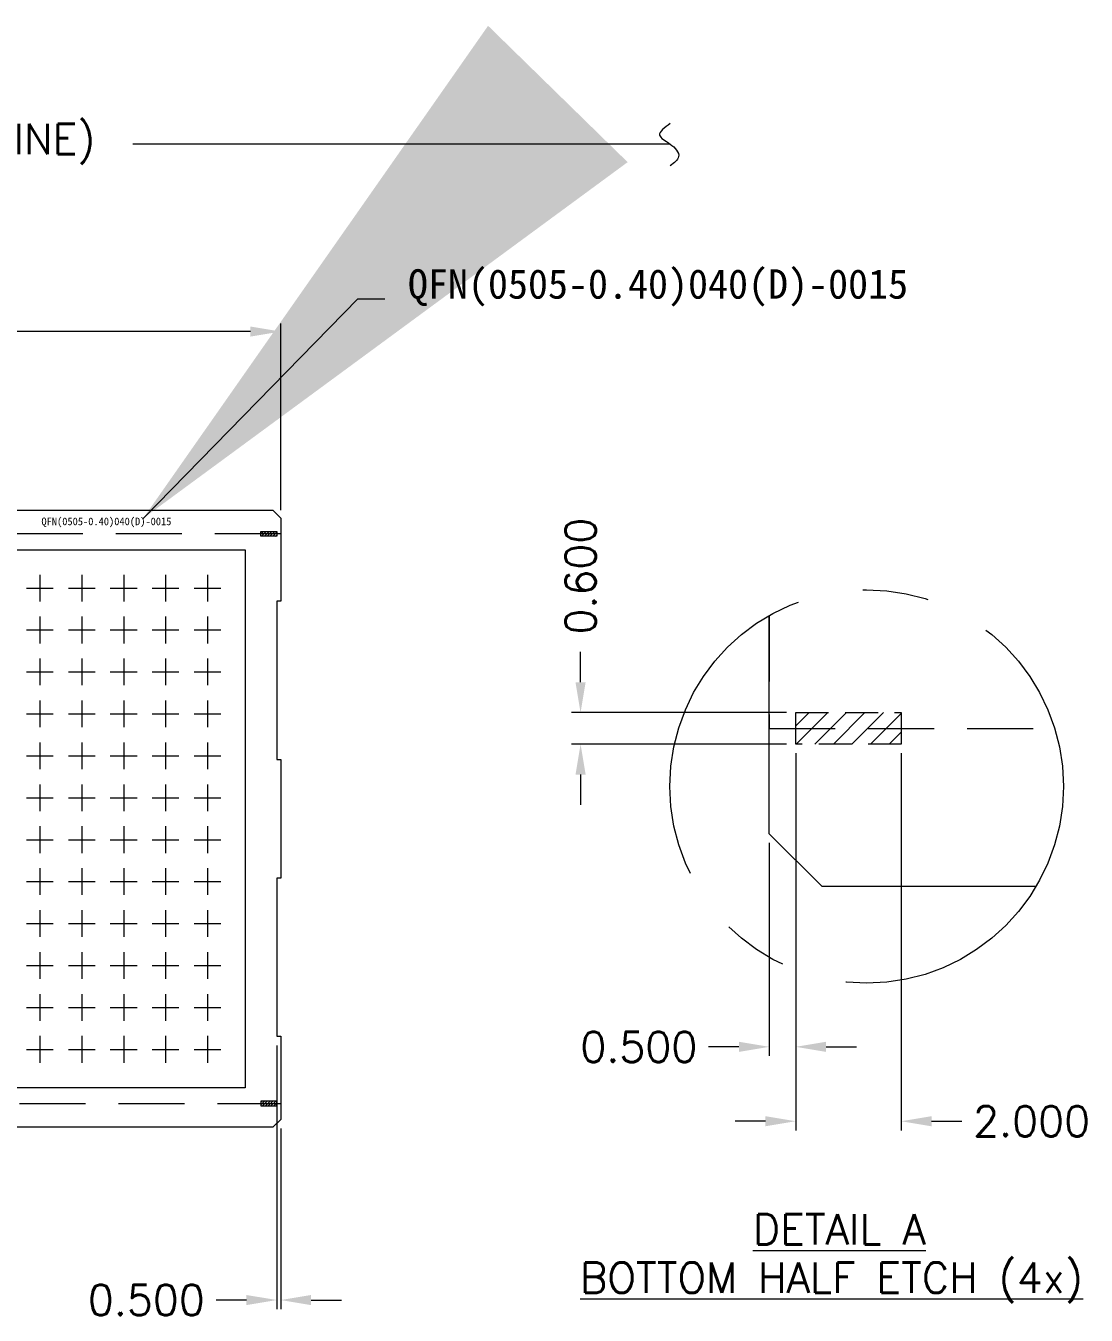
# Model space of a CAD drawing. Extents: x 360 to 479, y -156 to -9.
# Drawn here: x 435.08 to 475.29, y -150.95 to -102.06 of the extents above; entities that cross this region are included whole.
import ezdxf

# ---------------------------------------------------------------- set-up
doc = ezdxf.new("R2010")
doc.units = 0
doc.header["$LTSCALE"] = 5
doc.header["$MEASUREMENT"] = 0
for name, pattern in [('CENTER', [2, 1.25, -0.25, 0.25, -0.25]), ('DASHED', [0.75, 0.5, -0.25]), ('HIDDEN', [0.375, 0.25, -0.125])]:
    doc.linetypes.add(name, pattern=pattern)
for name, color, linetype in [('1', 7, 'CONTINUOUS'), ('1D', 4, 'CONTINUOUS'), ('center', 1, 'CONTINUOUS'), ('标注', 4, 'CONTINUOUS')]:
    doc.layers.add(name, color=color, linetype=linetype)
doc.styles.add('SIMPLEX', font='SIMPLEX')
doc.styles.get("Standard").update_dxf_attribs({"font": 'romans.shx', "bigfont": 'bigfont.shx'})
doc.dimstyles.get("Standard").update_dxf_attribs({"dimscale": 4.5, "dimtxt": 0.16, "dimasz": 0.12, "dimexe": 0.08, "dimexo": 0.05, "dimgap": 0.08, "dimtad": 0, "dimdec": 3, "dimzin": 0, "dimdsep": 46, "dimtxsty": 'STANDARD', "dimcen": 0.09, "dimadec": 0, "dimazin": 0, "dimtfac": 1, "dimtdec": 3, "dimtmove": 0, "dimatfit": 3, "dimfxl": 1, "dimtolj": 1, "dimtzin": 0, "dimarcsym": 0})

msp = doc.modelspace()

# ---------------------------------------------------------------- hatches: boundary and pattern name
at = {"layer": '1D', "lineweight": 0}
h = msp.add_hatch(dxfattribs=at)
h.set_pattern_fill('ANSI31', color=256, scale=0.6, style=0)
h.set_pattern_definition([(45, (87.928866, -121.55215), (-0.053033009, 0.053033009), [])])
h.paths.add_polyline_path([(367.4989, -121.2357), (367.4989, -121.4157), (368.0989, -121.4157), (368.0989, -121.2357)])
h.paths.add_polyline_path([(367.4989, -143.0157), (367.4989, -142.8357), (368.0989, -142.8357), (368.0989, -143.0157)])
h.paths.add_polyline_path([(444.5989, -143.0157), (444.5989, -142.8357), (443.9989, -142.8357), (443.9989, -143.0157)])
h.paths.add_polyline_path([(444.5989, -121.2357), (444.5989, -121.4157), (443.9989, -121.4157), (443.9989, -121.2357)])
h = msp.add_hatch(dxfattribs=at)
h.set_pattern_fill('ANSI31', color=256, scale=4, style=0)
h.set_pattern_definition([(45, (-55.80837, -44.8195), (-0.3535534, 0.3535534), [])])
h.paths.add_polyline_path([(464.2734, -129.3006), (464.2734, -128.1006), (468.2734, -128.1006), (468.2734, -129.3006)])

# ---------------------------------------------------------------- linework, layer by layer
at = {"layer": '1', "lineweight": 0}
for points in [[(367.6489, -120.4257), (444.4489, -120.4257), (444.7489, -120.7257), (444.7489, -123.8757), (444.5989, -123.8757), (444.5989, -129.8757), (444.7489, -129.8757), (444.7489, -134.3757), (444.5989, -134.3757), (444.5989, -140.3757), (444.7489, -140.3757), (444.7489, -143.5257), (444.4489, -143.8257), (367.6489, -143.8257)], [(473.3834, -134.7006), (465.2734, -134.7006), (463.2734, -132.7006), (463.2734, -124.4193)]]:
    msp.add_lwpolyline(points, dxfattribs=at)
at = {"layer": '1D', "linetype": 'HIDDEN', "lineweight": 0}
for points in [[(444.5989, -121.2357), (444.5989, -121.4157), (443.9989, -121.4157), (443.9989, -121.2357)], [(464.2734, -129.3006), (464.2734, -128.1006), (468.2734, -128.1006), (468.2734, -129.3006)], [(444.5989, -143.0157), (444.5989, -142.8357), (443.9989, -142.8357), (443.9989, -143.0157)]]:
    msp.add_lwpolyline(points, close=True, dxfattribs=at)
at = {"layer": '1D', "linetype": 'DASHED', "lineweight": 0}
for points in [[(444.7489, -121.3257), (367.3489, -121.3257), (367.3489, -142.9257), (444.7489, -142.9257)], [(463.2734, -124.4193), (463.2734, -128.7006), (474.0905, -128.7006)]]:
    msp.add_lwpolyline(points, dxfattribs=at)
at = {"layer": '1D', "lineweight": 0}
msp.add_lwpolyline([(368.9989, -121.9257), (443.3989, -121.9257), (443.3989, -142.3257), (368.9989, -142.3257)], close=True, dxfattribs=at)
at = {"layer": '1D', "color": 2, "linetype": 'CENTER', "lineweight": 0, "ltscale": 2}
msp.add_circle((466.9633, -130.9023), 7.4595, dxfattribs=at)
at = {"layer": 'center', "linetype": 'CENTER', "lineweight": 0}
for p, q in [((435.6139, -122.8735), (435.6139, -123.8879)), ((437.2039, -122.8735), (437.2039, -123.8879)), ((438.7939, -122.8735), (438.7939, -123.8879)), ((440.3839, -122.8735), (440.3839, -123.8879)), ((441.9739, -122.8735), (441.9739, -123.8879)), ((435.1067, -123.3807), (436.1211, -123.3807)), ((436.6967, -123.3807), (437.7111, -123.3807)), ((438.2867, -123.3807), (439.3011, -123.3807)), ((439.8767, -123.3807), (440.8911, -123.3807)), ((441.4667, -123.3807), (442.4811, -123.3807)), ((435.6139, -124.4635), (435.6139, -125.4779)), ((437.2039, -124.4635), (437.2039, -125.4779)), ((438.7939, -124.4635), (438.7939, -125.4779)), ((440.3839, -124.4635), (440.3839, -125.4779)), ((441.9739, -124.4635), (441.9739, -125.4779)), ((435.1067, -124.9707), (436.1211, -124.9707)), ((436.6967, -124.9707), (437.7111, -124.9707)), ((438.2867, -124.9707), (439.3011, -124.9707)), ((439.8767, -124.9707), (440.8911, -124.9707)), ((441.4667, -124.9707), (442.4811, -124.9707)), ((435.6139, -126.0535), (435.6139, -127.0679)), ((437.2039, -126.0535), (437.2039, -127.0679)), ((438.7939, -126.0535), (438.7939, -127.0679)), ((440.3839, -126.0535), (440.3839, -127.0679)), ((441.9739, -126.0535), (441.9739, -127.0679)), ((435.1067, -126.5607), (436.1211, -126.5607)), ((436.6967, -126.5607), (437.7111, -126.5607)), ((438.2867, -126.5607), (439.3011, -126.5607)), ((439.8767, -126.5607), (440.8911, -126.5607)), ((441.4667, -126.5607), (442.4811, -126.5607)), ((435.6139, -127.6435), (435.6139, -128.6579)), ((437.2039, -127.6435), (437.2039, -128.6579)), ((438.7939, -127.6435), (438.7939, -128.6579)), ((440.3839, -127.6435), (440.3839, -128.6579)), ((441.9739, -127.6435), (441.9739, -128.6579)), ((435.1067, -128.1507), (436.1211, -128.1507)), ((436.6967, -128.1507), (437.7111, -128.1507)), ((438.2867, -128.1507), (439.3011, -128.1507)), ((439.8767, -128.1507), (440.8911, -128.1507)), ((441.4667, -128.1507), (442.4811, -128.1507)), ((435.6139, -129.2335), (435.6139, -130.2479)), ((437.2039, -129.2335), (437.2039, -130.2479)), ((438.7939, -129.2335), (438.7939, -130.2479)), ((440.3839, -129.2335), (440.3839, -130.2479)), ((441.9739, -129.2335), (441.9739, -130.2479)), ((435.1067, -129.7407), (436.1211, -129.7407)), ((436.6967, -129.7407), (437.7111, -129.7407)), ((438.2867, -129.7407), (439.3011, -129.7407)), ((439.8767, -129.7407), (440.8911, -129.7407)), ((441.4667, -129.7407), (442.4811, -129.7407)), ((435.6139, -130.8235), (435.6139, -131.8379)), ((437.2039, -130.8235), (437.2039, -131.8379)), ((438.7939, -130.8235), (438.7939, -131.8379)), ((440.3839, -130.8235), (440.3839, -131.8379)), ((441.9739, -130.8235), (441.9739, -131.8379)), ((435.1067, -131.3307), (436.1211, -131.3307)), ((436.6967, -131.3307), (437.7111, -131.3307)), ((438.2867, -131.3307), (439.3011, -131.3307)), ((439.8767, -131.3307), (440.8911, -131.3307)), ((441.4667, -131.3307), (442.4811, -131.3307)), ((435.6139, -132.4135), (435.6139, -133.4279)), ((437.2039, -132.4135), (437.2039, -133.4279)), ((438.7939, -132.4135), (438.7939, -133.4279)), ((440.3839, -132.4135), (440.3839, -133.4279)), ((441.9739, -132.4135), (441.9739, -133.4279)), ((435.1067, -132.9207), (436.1211, -132.9207)), ((436.6967, -132.9207), (437.7111, -132.9207)), ((438.2867, -132.9207), (439.3011, -132.9207)), ((439.8767, -132.9207), (440.8911, -132.9207)), ((441.4667, -132.9207), (442.4811, -132.9207)), ((435.6139, -134.0035), (435.6139, -135.0179)), ((437.2039, -134.0035), (437.2039, -135.0179)), ((438.7939, -134.0035), (438.7939, -135.0179)), ((440.3839, -134.0035), (440.3839, -135.0179)), ((441.9739, -134.0035), (441.9739, -135.0179)), ((435.1067, -134.5107), (436.1211, -134.5107)), ((436.6967, -134.5107), (437.7111, -134.5107)), ((438.2867, -134.5107), (439.3011, -134.5107)), ((439.8767, -134.5107), (440.8911, -134.5107)), ((441.4667, -134.5107), (442.4811, -134.5107)), ((435.6139, -135.5935), (435.6139, -136.6079)), ((437.2039, -135.5935), (437.2039, -136.6079)), ((438.7939, -135.5935), (438.7939, -136.6079)), ((440.3839, -135.5935), (440.3839, -136.6079)), ((441.9739, -135.5935), (441.9739, -136.6079)), ((435.1067, -136.1007), (436.1211, -136.1007)), ((436.6967, -136.1007), (437.7111, -136.1007)), ((438.2867, -136.1007), (439.3011, -136.1007)), ((439.8767, -136.1007), (440.8911, -136.1007)), ((441.4667, -136.1007), (442.4811, -136.1007)), ((435.6139, -137.1835), (435.6139, -138.1979)), ((437.2039, -137.1835), (437.2039, -138.1979)), ((438.7939, -137.1835), (438.7939, -138.1979)), ((440.3839, -137.1835), (440.3839, -138.1979)), ((441.9739, -137.1835), (441.9739, -138.1979)), ((435.1067, -137.6907), (436.1211, -137.6907)), ((436.6967, -137.6907), (437.7111, -137.6907)), ((438.2867, -137.6907), (439.3011, -137.6907)), ((439.8767, -137.6907), (440.8911, -137.6907)), ((441.4667, -137.6907), (442.4811, -137.6907)), ((435.6139, -138.7735), (435.6139, -139.7879)), ((437.2039, -138.7735), (437.2039, -139.7879)), ((438.7939, -138.7735), (438.7939, -139.7879)), ((440.3839, -138.7735), (440.3839, -139.7879)), ((441.9739, -138.7735), (441.9739, -139.7879)), ((435.1067, -139.2807), (436.1211, -139.2807)), ((436.6967, -139.2807), (437.7111, -139.2807)), ((438.2867, -139.2807), (439.3011, -139.2807)), ((439.8767, -139.2807), (440.8911, -139.2807)), ((441.4667, -139.2807), (442.4811, -139.2807)), ((435.6139, -140.3635), (435.6139, -141.3779)), ((437.2039, -140.3635), (437.2039, -141.3779)), ((438.7939, -140.3635), (438.7939, -141.3779)), ((440.3839, -140.3635), (440.3839, -141.3779)), ((441.9739, -140.3635), (441.9739, -141.3779)), ((435.1067, -140.8707), (436.1211, -140.8707)), ((436.6967, -140.8707), (437.7111, -140.8707)), ((438.2867, -140.8707), (439.3011, -140.8707)), ((439.8767, -140.8707), (440.8911, -140.8707)), ((441.4667, -140.8707), (442.4811, -140.8707))]:
    msp.add_line(p, q, dxfattribs=at)
at = {"layer": '标注', "lineweight": 0}
for p, q in [((459.5131, -106.5455), (439.1361, -106.5455)), ((444.7489, -120.4257), (444.7489, -113.3547)), ((443.5989, -113.6547), (412.8108, -113.6547)), ((456.1168, -126.9506), (456.1168, -125.8006)), ((463.9284, -128.1006), (455.7718, -128.1006)), ((463.9284, -129.3006), (455.7718, -129.3006)), ((464.2734, -129.6456), (464.2734, -141.1207)), ((464.2734, -129.6456), (464.2734, -143.941)), ((468.2734, -129.6456), (468.2734, -143.941)), ((456.1168, -130.4506), (456.1168, -131.6006)), ((463.2734, -133.0456), (463.2734, -141.1207)), ((444.5989, -140.7207), (444.5989, -150.7206)), ((462.1234, -140.7757), (460.9734, -140.7757)), ((465.4234, -140.7757), (466.5734, -140.7757)), ((463.1234, -143.596), (461.9734, -143.596)), ((469.4234, -143.596), (470.5734, -143.596)), ((444.7489, -143.8707), (444.7489, -150.7206)), ((443.4489, -150.3756), (442.2989, -150.3756)), ((445.8989, -150.3756), (447.0489, -150.3756))]:
    msp.add_line(p, q, dxfattribs=at)
msp.add_open_spline([(459.5131, -105.7669), (459.3013, -105.9222), (458.9033, -106.2141), (459.5621, -106.522), (459.9942, -107.0167), (459.6628, -107.2601), (459.5131, -107.3699)], degree=3, knots=[0, 0, 0, 0, 0.5949743, 1.1181563, 1.6941284, 2.1681598, 2.1681598, 2.1681598, 2.1681598], dxfattribs=at)
for points in [[(443.5989, -113.463), (443.5989, -113.8463), (444.7489, -113.6547)], [(455.9252, -126.9506), (456.3085, -126.9506), (456.1168, -128.1006)], [(455.9252, -130.4506), (456.3085, -130.4506), (456.1168, -129.3006)], [(462.1234, -140.5841), (462.1234, -140.9674), (463.2734, -140.7757)], [(465.4234, -140.5841), (465.4234, -140.9674), (464.2734, -140.7757)], [(463.1234, -143.4043), (463.1234, -143.7876), (464.2734, -143.596)], [(469.4234, -143.4043), (469.4234, -143.7876), (468.2734, -143.596)], [(443.4489, -150.184), (443.4489, -150.5673), (444.5989, -150.3756)], [(445.8989, -150.184), (445.8989, -150.5673), (444.7489, -150.3756)]]:
    msp.add_solid(points, dxfattribs=at)

# ---------------------------------------------------------------- texts
at = {"layer": '1D', "lineweight": 0, "insert": (438.1398, -120.8917), "char_height": 0.2898, "attachment_point": 5, "style": 'SIMPLEX'}
msp.add_mtext('{\\fSimSun|b0|i0|c134|p2;QFN(0505-0.40)040(D)-0015}', dxfattribs=at)
at = {"layer": '标注', "lineweight": 0, "attachment_point": 5, "style": 'SIMPLEX'}
for s, insert, char_height in [('250.000 (MOLD LINE)', (429.3461, -106.5455), 1.15), ('{\\fSimSun|b0|i0|c134|p2;QFN(0505-0.40)040(D)-0015}', (459.0527, -111.9999), 1.115046), ('\\A1;0.500', (458.3284, -140.7757), 1.15), ('\\A1;2.000', (473.2184, -143.596), 1.15), ('{\\LDETAIL A}', (465.9277, -147.6923, -0.019), 1.15), ('{\\LBOTTOM HALF ETCH (4x)}', (465.6328, -149.7185, -0.019), 1.15), ('\\A1;0.500', (439.6539, -150.3756), 1.15)]:
    msp.add_mtext(s, dxfattribs=dict(at, insert=insert, char_height=char_height))
at = {"layer": '标注', "lineweight": 0, "insert": (456.1168, -122.926), "char_height": 1.15, "attachment_point": 5, "rotation": 90, "style": 'SIMPLEX'}
msp.add_mtext('\\A1;0.600', dxfattribs=at)

# ---------------------------------------------------------------- leaders
at = {"layer": '标注', "lineweight": 0}
msp.add_leader([(439.5309, -120.7394), (447.6718, -112.4088), (448.7018, -112.4088)], dimstyle='Standard', override={"dimasz": 5, "dimgap": 0.3, "dimtad": 1, "dimlwd": 0}, dxfattribs=at)

doc.saveas('drawing.dxf')
